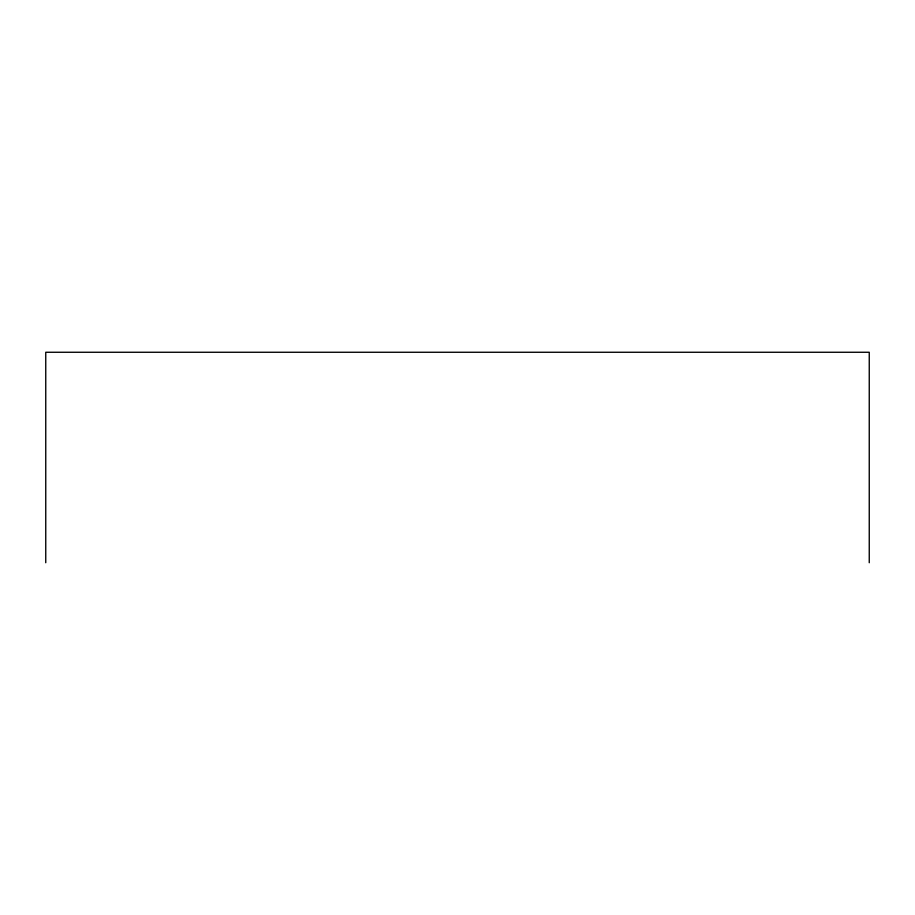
<?xml version="1.0" encoding="UTF-8"?>
<svg xmlns="http://www.w3.org/2000/svg" width="915" height="915" viewBox="0 0 915 915"><rect width="100%" height="100%" fill="white"/><g stroke="black" fill="none" stroke-linecap="round" stroke-linejoin="round"><path stroke-width="1.37" d="M869.25 562.736L869.25 352.264L45.75 352.264L45.75 562.736"/></g></svg>
